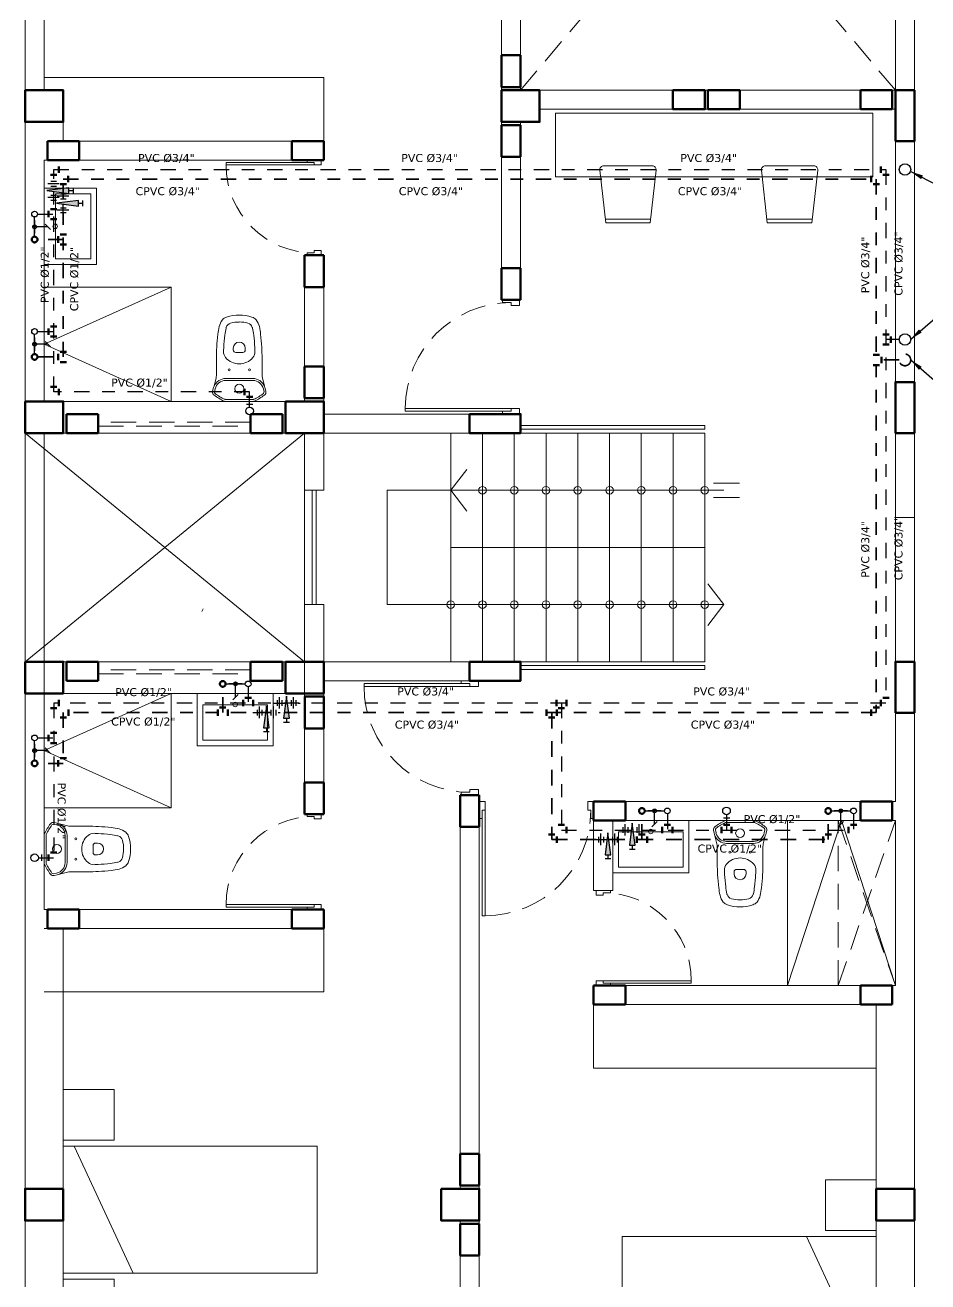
# Model space of a CAD drawing. Header units: millimetres. Extents: x 821 to 906, y 83 to 185.
# Drawn here: x 832.75 to 839.86, y 138.05 to 147.95 of the extents above; entities that cross this region are included whole.
import ezdxf

# ---------------------------------------------------------------- set-up
doc = ezdxf.new("R2010")
doc.units = ezdxf.units.MM
for name, pattern in [('ACAD_ISO10W100', [18, 12, -3, 0, -3]), ('ACAD_ISO12W100', [21, 12, -3, 0, -3, 0, -3]), ('CONTINUA', [0]), ('HIDDEN', [0.375, 0.25, -0.125]), ('HIDDEN2', [0.1875, 0.125, -0.0625]), ('TRAZO_Y_PUNTO2', [0.5, 0.25, -0.125, 0, -0.125])]:
    doc.linetypes.add(name, pattern=pattern)
for name, color, linetype, lineweight in [('agua dulce', 30, 'TRAZO_Y_PUNTO2', 30), ('COLUMNAS', 3, 'Continuous', 80), ('Muro Alto', 1, 'Continuous', 80), ('Muro sin techar', 160, 'Continuous', 40), ('redaguacaliente', 30, 'ACAD_ISO12W100', 50), ('redaguafria', 141, 'ACAD_ISO10W100', 30), ('TEXTOAGUA', 152, 'Continuous', 30)]:
    doc.layers.add(name, color=color, linetype=linetype, lineweight=lineweight)
doc.layers.add('MOBI. 01', color=7, linetype='Continuous')
doc.layers.add('Texto', color=5, linetype='Continuous')
doc.styles.add('style4', font='verdanab.ttf', dxfattribs={"height": 0.1})
doc.styles.add('textcosan', font='verdana.ttf', dxfattribs={"height": 0.1})
doc.dimstyles.new('dimension horizontal', dxfattribs={"dimtxt": 0.08, "dimasz": 0.1, "dimexe": 0.15, "dimexo": 0.3, "dimgap": 0.01, "dimtad": 2, "dimtih": 1, "dimtoh": 1, "dimzin": 1, "dimtxsty": 'style4', "dimblk": 'ARCHTICK', "dimcen": 0.08, "dimadec": 0, "dimazin": 0, "dimtfac": 1, "dimtmove": 0, "dimatfit": 3, "dimfxl": 1, "dimarcsym": 0})

# ---------------------------------------------------------------- blocks, each defined once
blk = doc.blocks.new('REVREER')
at = {"layer": 'COLUMNAS', "color": 1, "lineweight": 80, "ltscale": 0.2}
for points in [[(10629.8229, -16633.2036), (10630.1229, -16633.2036), (10630.1229, -16633.4536), (10629.8229, -16633.4536)], [(10633.5729, -16633.2036), (10633.8729, -16633.2036), (10633.8729, -16633.4536), (10633.5729, -16633.4536)], [(10633.5729, -16633.2036), (10633.8729, -16633.2036), (10633.8729, -16633.4536), (10633.5729, -16633.4536)], [(10634.9206, -16633.2036), (10634.9217, -16633.3536), (10635.1741, -16633.3536), (10635.1729, -16633.2036)], [(10636.6729, -16633.6059), (10636.8229, -16633.6059), (10636.8229, -16633.2036), (10636.6729, -16633.2036)], [(10636.6729, -16635.9036), (10636.8229, -16635.9036), (10636.8229, -16635.5012), (10636.6729, -16635.5012)], [(10629.8229, -16635.6536), (10630.1229, -16635.6536), (10630.1229, -16635.9036), (10629.8229, -16635.9036)], [(10631.8729, -16635.6536), (10632.1729, -16635.6536), (10632.1729, -16635.9036), (10631.8729, -16635.9036)], [(10633.3206, -16635.7536), (10633.3206, -16635.9036), (10633.7229, -16635.9036), (10633.7229, -16635.7536)], [(10629.8229, -16637.7036), (10630.1229, -16637.7036), (10630.1229, -16637.9536), (10629.8229, -16637.9536)], [(10631.8729, -16637.7036), (10632.1729, -16637.7036), (10632.1729, -16637.9536), (10631.8729, -16637.9536)], [(10633.3206, -16637.7036), (10633.3206, -16637.8536), (10633.7229, -16637.8536), (10633.7229, -16637.7036)], [(10636.6729, -16638.1059), (10636.8229, -16638.1059), (10636.8229, -16637.7036), (10636.6729, -16637.7036)], [(10630.1229, -16641.8536), (10629.8229, -16641.8536), (10629.8229, -16642.1036), (10630.1229, -16642.1036)], [(10633.0979, -16641.8536), (10633.3979, -16641.8536), (10633.3979, -16642.1036), (10633.0979, -16642.1036)], [(10636.8229, -16641.8536), (10636.5229, -16641.8536), (10636.5229, -16642.1036), (10636.8229, -16642.1036)]]:
    blk.add_lwpolyline(points, close=True, dxfattribs=at)
at = {"layer": 'Muro Alto', "color": 6, "linetype": 'HIDDEN', "lineweight": 60}
for points in [[(10633.5729, -16633.1786), (10633.7229, -16633.1786), (10633.7229, -16632.9286), (10633.5729, -16632.9286)], [(10635.4479, -16633.3536), (10635.4479, -16633.2036), (10635.1979, -16633.2036), (10635.1979, -16633.3536)], [(10636.6479, -16633.3536), (10636.6479, -16633.2036), (10636.3979, -16633.2036), (10636.3979, -16633.3536)], [(10633.5729, -16633.7286), (10633.7229, -16633.7286), (10633.7229, -16633.4786), (10633.5729, -16633.4786)], [(10630.2479, -16633.7536), (10630.2479, -16633.6036), (10629.9979, -16633.6036), (10629.9979, -16633.7536)], [(10632.1729, -16633.7536), (10632.1729, -16633.6036), (10631.9229, -16633.6036), (10631.9229, -16633.7536)], [(10632.0229, -16634.7536), (10632.1729, -16634.7536), (10632.1729, -16634.5036), (10632.0229, -16634.5036)], [(10633.5729, -16634.8536), (10633.7229, -16634.8536), (10633.7229, -16634.6036), (10633.5729, -16634.6036)], [(10632.0229, -16635.6286), (10632.1729, -16635.6286), (10632.1729, -16635.3786), (10632.0229, -16635.3786)], [(10630.3979, -16635.9036), (10630.3979, -16635.7536), (10630.1479, -16635.7536), (10630.1479, -16635.9036)], [(10631.8479, -16635.9036), (10631.8479, -16635.7536), (10631.5979, -16635.7536), (10631.5979, -16635.9036)], [(10630.3979, -16637.8536), (10630.3979, -16637.7036), (10630.1479, -16637.7036), (10630.1479, -16637.8536)], [(10631.8479, -16637.8536), (10631.8479, -16637.7036), (10631.5979, -16637.7036), (10631.5979, -16637.8536)], [(10632.0241, -16638.2286), (10632.1741, -16638.2286), (10632.1741, -16637.9786), (10632.0241, -16637.9786)], [(10632.0229, -16638.9036), (10632.1729, -16638.9036), (10632.1729, -16638.6536), (10632.0229, -16638.6536)], [(10633.2479, -16639.0036), (10633.3979, -16639.0036), (10633.3979, -16638.7536), (10633.2479, -16638.7536)], [(10634.5479, -16638.9536), (10634.5479, -16638.8036), (10634.2979, -16638.8036), (10634.2979, -16638.9536)], [(10636.6479, -16638.9536), (10636.6479, -16638.8036), (10636.3979, -16638.8036), (10636.3979, -16638.9536)], [(10630.2479, -16639.8036), (10630.2479, -16639.6536), (10629.9979, -16639.6536), (10629.9979, -16639.8036)], [(10632.1729, -16639.8036), (10632.1729, -16639.6536), (10631.9229, -16639.6536), (10631.9229, -16639.8036)], [(10634.5479, -16640.4036), (10634.5479, -16640.2536), (10634.2979, -16640.2536), (10634.2979, -16640.4036)], [(10636.6479, -16640.4036), (10636.6479, -16640.2536), (10636.3979, -16640.2536), (10636.3979, -16640.4036)], [(10633.2479, -16641.8286), (10633.3979, -16641.8286), (10633.3979, -16641.5786), (10633.2479, -16641.5786)], [(10633.2479, -16642.3786), (10633.3979, -16642.3786), (10633.3979, -16642.1286), (10633.2479, -16642.1286)]]:
    blk.add_lwpolyline(points, close=True, dxfattribs=at)
blk = doc.blocks.new('puertas sss')
at = {"color": 251, "lineweight": 0, "true_color": 0x636466}
for p, q in [((2962.3499, 159.0169), (2962.2149, 159.0169)), ((2962.2149, 159.0169), (2962.2149, 158.9719)), ((2962.3499, 159.0169), (2962.2149, 159.0169)), ((2962.3499, 158.9944), (2962.3499, 159.0169)), ((2962.2149, 158.9719), (2962.2824, 158.9719)), ((2962.2824, 158.9719), (2962.2824, 158.9944)), ((2962.2824, 158.9944), (2962.3499, 158.9944)), ((2962.2149, 158.1169), (2962.2149, 158.1619)), ((2962.2149, 158.1619), (2962.2824, 158.1619)), ((2962.2824, 158.1619), (2962.2824, 158.1394)), ((2962.2824, 158.1394), (2962.2824, 158.1619)), ((2962.2824, 158.1619), (2963.1149, 158.1619)), ((2962.2824, 158.1394), (2962.3499, 158.1394)), ((2963.1149, 158.1394), (2962.2824, 158.1394)), ((2962.3499, 158.1394), (2962.3499, 158.1169)), ((2963.1149, 158.1619), (2963.1149, 158.1394)), ((2962.3499, 158.1169), (2962.2149, 158.1169)), ((2962.3499, 158.1169), (2962.2149, 158.1169))]:
    blk.add_line(p, q, dxfattribs=at)
at = {"color": 251, "linetype": 'HIDDEN', "lineweight": 0, "ltscale": 0.8, "true_color": 0x636466}
blk.add_arc((2962.2824, 158.1619), 0.8325, 0, 90, dxfattribs=at)
blk = doc.blocks.new('dfbdb')
at = {"color": 251, "lineweight": 0, "true_color": 0x636466, "elevation": 0}
for points in [[(3106.067, -99.512), (3106.067, -98.842), (3106.527, -98.842), (3106.527, -99.512)], [(3106.167, -99.462), (3106.167, -98.892), (3106.477, -98.892), (3106.477, -99.462)]]:
    blk.add_lwpolyline(points, close=True, dxfattribs=at)
at = {"color": 251, "lineweight": 0, "true_color": 0x636466}
blk.add_circle((3106.164, -99.177, 0), 0.02, dxfattribs=at)
blk = doc.blocks.new('ino')
at = {"color": 251, "lineweight": 0, "true_color": 0x636466, "extrusion": (-0.000695462, -1.32202e-15, 1)}
for p, q in [((2966.6062, 159.8284, -0.0001), (2966.6295, 159.8234, -0.0001)), ((2966.5469, 159.6336, -0.0001), (2966.5469, 159.7425, -0.0001)), ((2966.6969, 159.6336, 0), (2966.6969, 159.7403, 0)), ((2966.7119, 159.6336, 0), (2966.7119, 159.7403, 0)), ((2966.5469, 159.6336, -0.0001), (2966.5469, 159.5248, -0.0001)), ((2966.6969, 159.6336, 0), (2966.6969, 159.527, 0)), ((2966.7119, 159.6336, 0), (2966.7119, 159.527, 0)), ((2966.9169, 159.6606, 0.0001), (2966.9169, 159.6336, 0.0001)), ((2966.9169, 159.6066, 0.0001), (2966.9169, 159.6336, 0.0001)), ((2966.9519, 159.6806, 0.0002), (2966.9369, 159.6806, 0.0001)), ((2966.9519, 159.5866, 0.0002), (2966.9369, 159.5866, 0.0001)), ((2966.6062, 159.4389, -0.0001), (2966.6295, 159.4439, -0.0001))]:
    blk.add_line(p, q, dxfattribs=at)
at = {"color": 251, "lineweight": 0, "true_color": 0x636466, "extrusion": (-0.000695462, -1.32202e-15, 1), "elevation": -2.0633}
blk.add_lwpolyline([(2967.1731, 159.7668, 0.105815), (2967.1201, 159.7918, 0.021734), (2967.0601, 159.8018, 0.017071), (2966.9581, 159.8108, 0.008371), (2966.8711, 159.8138), (2966.7348, 159.8138, -0.060284), (2966.7157, 159.8161), (2966.6511, 159.832, 0.050432), (2966.6319, 159.8381), (2966.6086, 159.8431, 0.296342), (2966.5801, 159.8321, 0.045212), (2966.5339, 159.7546, 0.112247), (2966.5311, 159.7425), (2966.5311, 159.6336), (2966.5311, 159.5248, 0.112247), (2966.5339, 159.5127, 0.045212), (2966.5801, 159.4352, 0.296342), (2966.6086, 159.4243), (2966.6319, 159.4292, 0.049523), (2966.6508, 159.4352), (2966.652, 159.4356), (2966.7157, 159.4513, -0.060284), (2966.7348, 159.4536), (2966.8711, 159.4536, 0.008371), (2966.9581, 159.4566, 0.017071), (2967.0601, 159.4656, 0.021734), (2967.1201, 159.4756, 0.105815), (2967.1731, 159.5006, 0.128647), (2967.1951, 159.5346, 0.084162), (2967.2111, 159.6336, 0.083997), (2967.1951, 159.7328, 0.128647)], format="xyb", close=True, dxfattribs=at)
at = {"color": 251, "lineweight": 0, "true_color": 0x636466, "extrusion": (-0.000695462, -1.32202e-15, 1)}
for centre, radius in [((2966.7801, 159.7138, -2.0633), 0.0075), ((2966.6311, 159.6336, -2.0633), 0.035), ((2966.6311, 159.6336, -2.0633), 0.035), ((2966.7801, 159.5536, -2.0633), 0.0075)]:
    blk.add_circle(centre, radius, dxfattribs=at)
for centre, radius, start, end in [((2966.9847, 159.5384, -2.0633), 0.485, 144.02717, 154.38205), ((2966.6028, 159.8157, -2.0633), 0.013, 78, 144.02717), ((2966.6111, 159.7403, -2.0633), 0.085, 0, 78), ((2966.6111, 159.7403, -2.0633), 0.1, 0, 66.45173), ((2966.5591, 159.7425, -2.0633), 0.013, 154.38205, 180), ((2966.9666, 159.6336, -2.0633), 0.1404, 130.17618, 180.0038), ((2966.9211, 159.6873, -2.0633), 0.07, 87.77697, 130.09826), ((2966.8251, 157.2142, -2.0633), 2.545, 87.06585, 87.77697), ((2966.8774, 158.3129, -2.0633), 1.445, 83.00154, 86.91355), ((2966.9752, 159.1069, -2.0633), 0.645, 78.04749, 83.02787), ((2967.0882, 159.6554, -2.0633), 0.085, 72.28012, 76.8274), ((2967.0989, 159.6888, -2.0633), 0.05, 15.68368, 72.28012), ((2966.9661, 159.6336, -2.0633), 0.14, 180, 229.90174), ((2966.9361, 159.6606, -2.0633), 0.02, 90, 180), ((2966.9511, 159.6336, -2.0633), 0.047, 0, 90), ((2966.9511, 159.6336, -2.0633), 0.047, 270, 0), ((2966.9097, 159.6359, -2.0633), 0.2464, 359.55997, 15.63852), ((2966.9112, 159.6313, -2.0633), 0.245, 344.31632, 0.44109), ((2966.5591, 159.5248, -2.0633), 0.013, 180, 205.61795), ((2966.9847, 159.7289, -2.0633), 0.485, 205.61795, 215.97283), ((2966.6111, 159.527, -2.0633), 0.085, 282, 0), ((2966.6111, 159.527, -2.0633), 0.1, 293.34052, 0), ((2966.9211, 159.58, -2.0633), 0.07, 229.90174, 272.22303), ((2966.9361, 159.6066, -2.0633), 0.02, 180, 270), ((2966.8251, 162.0532, -2.0633), 2.545, 272.22303, 272.93415), ((2966.8774, 160.9544, -2.0633), 1.445, 273.08645, 276.99846), ((2966.9752, 160.1604, -2.0633), 0.645, 276.97213, 281.95251), ((2967.0882, 159.6119, -2.0633), 0.085, 283.1726, 287.71988), ((2967.0989, 159.5785, -2.0633), 0.05, 287.71988, 344.31632), ((2966.6028, 159.4517, -2.0633), 0.013, 215.97283, 282)]:
    blk.add_arc(centre, radius, start, end, dxfattribs=at)
blk = doc.blocks.new('BRGBRTG45GT4')
at = {"color": 251, "lineweight": 0, "true_color": 0x636466}
for p, q in [((836.383, 182.8249), (836.383, 162.8249)), ((843.383, 162.8249), (843.383, 180.8249)), ((838.733, 177.2749), (836.533, 177.2749)), ((838.733, 176.7749), (836.683, 176.7749)), ((838.733, 176.6249), (836.533, 176.6249)), ((836.533, 176.6249), (836.533, 174.7249)), ((838.733, 175.8749), (838.583, 175.8749)), ((836.533, 175.6249), (837.533, 175.6249)), ((837.533, 174.7249), (837.533, 175.6249)), ((840.283, 175.5249), (840.133, 175.5249)), ((836.533, 174.4749), (836.383, 174.4749)), ((836.533, 174.4749), (836.533, 170.7249)), ((836.533, 174.4749), (838.583, 174.4749)), ((838.583, 174.4749), (838.583, 171.4749)), ((838.733, 174.4749), (838.733, 174.0249)), ((838.733, 174.4749), (841.733, 174.4749)), ((838.733, 174.0249), (838.733, 174.4749)), ((839.733, 173.5749), (839.733, 174.4749)), ((839.983, 173.5749), (839.983, 174.4749)), ((840.233, 173.5749), (840.233, 174.4749)), ((840.283, 174.5349), (841.733, 174.5349)), ((840.283, 174.5049), (841.733, 174.5049)), ((840.483, 173.5749), (840.483, 174.4749)), ((840.733, 173.5749), (840.733, 174.4749)), ((840.983, 173.5749), (840.983, 174.4749)), ((841.233, 173.5749), (841.233, 174.4749)), ((841.483, 173.5749), (841.483, 174.4749)), ((841.733, 174.5049), (841.733, 174.5349)), ((841.733, 173.5749), (841.733, 174.4749)), ((841.8005, 174.0818), (842.0072, 174.0818)), ((838.733, 174.0249), (838.583, 174.0249)), ((839.233, 173.1249), (839.233, 174.0249)), ((841.8005, 173.968), (842.0072, 173.968)), ((843.233, 173.8093), (843.383, 173.8093)), ((841.733, 173.5749), (839.733, 173.5749)), ((839.733, 172.6749), (839.733, 173.5749)), ((839.983, 172.6749), (839.983, 173.5749)), ((840.233, 172.6749), (840.233, 173.5749)), ((840.483, 172.6749), (840.483, 173.5749)), ((840.733, 172.6749), (840.733, 173.5749)), ((840.983, 172.6749), (840.983, 173.5749)), ((841.233, 172.6749), (841.233, 173.5749)), ((841.483, 172.6749), (841.483, 173.5749)), ((841.733, 172.6749), (841.733, 173.5749)), ((838.733, 173.1249), (838.583, 173.1249)), ((838.733, 173.1249), (838.733, 172.6749)), ((838.733, 172.6749), (838.733, 173.1249)), ((839.733, 173.1249), (839.233, 173.1249)), ((836.533, 172.6749), (836.383, 172.6749)), ((836.533, 172.6749), (838.583, 172.6749)), ((838.583, 172.6749), (838.583, 172.5249)), ((838.733, 172.6749), (841.733, 172.6749)), ((840.283, 172.5249), (840.283, 172.6749)), ((840.283, 172.6449), (841.733, 172.6449)), ((840.283, 172.6149), (841.733, 172.6149)), ((841.733, 172.6149), (841.733, 172.6449)), ((838.733, 172.5249), (840.108, 172.5249)), ((838.733, 171.4749), (838.733, 172.5249)), ((837.533, 172.4249), (837.533, 171.5249)), ((839.958, 171.6249), (839.808, 171.6249)), ((839.958, 171.6249), (839.958, 166.4249)), ((836.533, 171.5249), (837.533, 171.5249)), ((840.813, 171.5749), (843.233, 171.5749)), ((838.583, 171.4749), (838.733, 171.4749)), ((841.008, 171.4249), (843.233, 171.4249)), ((843.233, 171.4249), (841.008, 171.4249)), ((841.008, 170.8749), (840.858, 170.8749)), ((836.533, 170.7249), (838.733, 170.7249)), ((838.733, 170.0749), (838.733, 170.7249)), ((836.533, 170.5749), (838.733, 170.5749)), ((843.233, 170.1249), (840.858, 170.1249)), ((836.533, 170.0749), (838.733, 170.0749)), ((843.083, 169.9749), (840.858, 169.9749)), ((843.083, 169.4749), (840.858, 169.4749)), ((836.7677, 168.8601), (837.2322, 167.8601)), ((842.9979, 167.1492), (842.5334, 168.1492))]:
    blk.add_line(p, q, dxfattribs=at)
for points in [[(843.383, 180.8249), (843.383, 162.8249), (836.383, 162.8249), (836.383, 182.8249), (843.383, 182.8249), (843.383, 180.8249)], [(838.583, 174.0249), (838.733, 174.0249), (838.733, 174.4749), (840.283, 174.4749), (840.283, 174.6249), (838.733, 174.6249), (838.733, 175.8749), (838.583, 175.8749), (838.583, 174.7249), (836.533, 174.7249), (836.533, 176.6249), (838.733, 176.6249), (838.733, 176.7749), (836.683, 176.7749), (836.683, 177.1749), (836.533, 177.1749), (836.533, 180.6749)], [(836.383, 181.2749), (836.383, 174.4749), (838.583, 174.4749), (838.583, 174.0249)], [(840.133, 181.2749), (840.133, 175.5249)], [(843.383, 165.8249), (843.383, 181.2749)], [(843.233, 180.6749), (843.233, 177.1749), (840.283, 177.1749), (840.283, 181.2749)], [(840.133, 181.2749), (840.133, 175.5249), (840.283, 175.5249), (840.283, 176.9249), (840.433, 176.9249), (840.433, 177.0249), (843.233, 177.0249), (843.233, 171.5749), (840.858, 171.5749), (840.858, 170.8749), (841.008, 170.8749), (841.008, 171.4249), (843.233, 171.4249), (843.233, 170.1249), (840.858, 170.1249), (840.858, 169.9749), (843.083, 169.9749), (843.083, 165.8249)], [(840.283, 181.2749), (840.283, 177.1749)], [(838.733, 177.2749), (838.733, 176.6249)], [(840.283, 177.1749), (843.233, 177.1749)], [(840.433, 177.0249), (843.233, 177.0249)], [(843.233, 177.0249), (843.233, 175.7249)], [(840.283, 176.9249), (840.283, 175.5249)], [(836.533, 175.4749), (836.533, 176.6249)], [(838.583, 175.8749), (838.583, 174.7249)], [(838.733, 175.8749), (838.733, 174.6249)], [(837.533, 175.6249), (836.533, 175.1749), (837.533, 174.7249)], [(840.283, 174.6249), (840.283, 174.4749)], [(836.383, 172.6749), (838.583, 174.4749)], [(838.583, 172.6749), (836.383, 174.4749)], [(840.283, 174.5349), (840.283, 174.4749)], [(841.733, 174.4749), (841.733, 173.5749)], [(839.733, 174.0249), (839.8589, 174.1896)], [(841.883, 174.0249), (839.233, 174.0249)], [(839.733, 174.0249), (839.8589, 173.8602)], [(841.733, 173.5749), (841.733, 172.6749)], [(841.883, 173.1249), (841.7572, 173.2896)], [(841.883, 173.1249), (839.733, 173.1249)], [(841.883, 173.1249), (841.7572, 172.9602)], [(837.533, 172.4249), (836.533, 172.4249)], [(837.533, 171.5249), (836.533, 171.9749), (837.533, 172.4249)], [(840.858, 170.8749), (840.858, 171.5749)], [(841.008, 170.8749), (841.008, 171.4249)], [(842.383, 170.1249), (842.383, 171.4249)], [(843.233, 170.1249), (842.808, 171.4249), (842.383, 170.1249)], [(843.233, 170.1249), (843.233, 171.4249)], [(840.858, 169.4749), (840.858, 170.1249)]]:
    blk.add_lwpolyline(points, dxfattribs=at)
for points in [[(840.283, 177.1749), (843.233, 177.1749), (843.233, 180.6749), (840.283, 180.6749)], [(840.5565, 176.993), (840.5565, 176.493), (843.0565, 176.493), (843.0565, 176.993)], [(838.6427, 174.0249), (838.6427, 173.1249), (838.6727, 173.1249), (838.6727, 174.0249)], [(836.533, 164.8249), (836.383, 164.8249), (836.383, 172.6749), (838.583, 172.6749), (838.583, 173.1249), (838.733, 173.1249), (838.733, 172.6749), (840.283, 172.6749), (840.283, 172.5249), (838.733, 172.5249), (838.733, 171.4749), (838.583, 171.4749), (838.583, 172.4249), (836.533, 172.4249), (836.533, 170.7249), (838.733, 170.7249), (838.733, 170.5749), (836.683, 170.5749), (836.683, 166.4249), (836.533, 166.4249)], [(839.958, 166.4249), (839.533, 166.4249), (839.533, 165.9749), (841.533, 165.9749), (841.533, 165.8249), (839.233, 165.8249), (839.233, 166.4249), (838.333, 166.4249), (838.333, 166.5749), (839.808, 166.5749), (839.808, 168.2749), (839.658, 168.2749), (839.658, 168.5249), (839.808, 168.5249), (839.808, 171.6249), (839.958, 171.6249)], [(837.083, 169.3074), (836.683, 169.3074), (836.683, 168.9074), (837.083, 168.9074)], [(838.6826, 167.8601), (838.6826, 168.8601), (836.6826, 168.8601), (836.6826, 167.8601)], [(842.6826, 168.5965), (843.0826, 168.5965), (843.0826, 168.1965), (842.6826, 168.1965)], [(841.083, 168.1492), (841.083, 167.1492), (843.083, 167.1492), (843.083, 168.1492)], [(837.083, 167.4127), (836.683, 167.4127), (836.683, 167.8127), (837.083, 167.8127)]]:
    blk.add_lwpolyline(points, close=True, dxfattribs=at)
for centre in [(839.983, 174.0249), (840.233, 174.0249), (840.483, 174.0249), (840.733, 174.0249), (840.983, 174.0249), (841.233, 174.0249), (841.483, 174.0249), (841.733, 174.0249), (839.733, 173.1249), (839.983, 173.1249), (840.233, 173.1249), (840.483, 173.1249), (840.733, 173.1249), (840.983, 173.1249), (841.233, 173.1249), (841.483, 173.1249), (841.733, 173.1249)]:
    blk.add_circle(centre, 0.03, dxfattribs=at)
blk.add_open_spline([(837.7735, 173.0692), (837.7773, 173.0782), (837.7807, 173.0856), (837.7835, 173.0907)], degree=3, dxfattribs=at)
at = {"layer": 'MOBI. 01', "color": 251, "lineweight": 0, "true_color": 0x636466}
for p, q in [((840.9066, 176.5465), (840.9526, 176.1297)), ((841.3194, 176.5795), (840.9364, 176.5798)), ((841.3492, 176.5461), (841.3026, 176.1295)), ((842.179, 176.5465), (842.225, 176.1297)), ((842.5918, 176.5795), (842.2089, 176.5798)), ((842.6216, 176.5461), (842.575, 176.1295)), ((840.9526, 176.1597), (841.3026, 176.1595)), ((842.225, 176.1597), (842.575, 176.1595)), ((840.9526, 176.1297), (841.3026, 176.1295)), ((842.225, 176.1297), (842.575, 176.1295))]:
    blk.add_line(p, q, dxfattribs=at)
for centre, start, end in [((840.9364, 176.5498), 89.95455, 186.29474), ((841.3194, 176.5495), 353.61435, 89.95455), ((842.2088, 176.5498), 89.95455, 186.29474), ((842.5918, 176.5495), 353.61435, 89.95455)]:
    blk.add_arc(centre, 0.03, start, end, dxfattribs=at)
at = {"layer": 'Muro sin techar', "color": 251, "linetype": 'HIDDEN', "lineweight": 0, "ltscale": 0.8, "true_color": 0x636466}
for points in [[(840.283, 177.1749), (843.233, 180.6749)], [(843.233, 177.1749), (840.283, 180.6749)], [(838.158, 174.5605), (836.958, 174.5605)], [(836.958, 174.5305), (838.158, 174.5305)], [(838.158, 172.6105), (836.958, 172.6105)], [(836.958, 172.5805), (838.158, 172.5805)], [(842.783, 171.4249), (843.233, 170.1249)], [(842.783, 170.1249), (843.233, 171.4249)]]:
    blk.add_lwpolyline(points, dxfattribs=at)
blk.add_lwpolyline([(842.783, 171.4249), (843.233, 171.4249), (843.233, 170.1249), (842.783, 170.1249)], close=True, dxfattribs=at)
at = {"color": 251, "lineweight": 0, "true_color": 0x636466}
blk.add_blockref('REVREER', (-9793.4399, 16810.3785), dxfattribs=at)
for name, p, xscale, yscale, zscale, rotation in [('puertas sss', (3307.2267, 308.389), 0.8333333333319859, 0.8333333333319859, 0.8333333333319859, 180), ('dfbdb', (-1945.0199, 87.2875, 0.0002), -0.8955223880607751, 0.8955223880607751, 0.8955223880607751, 180), ('dfbdb', (926.8518, 2953.9779, 0.0002), 0.8955223880607751, 0.8955223880607751, 0.8955223880607751, 269.9999999999999), ('dfbdb', (930.1231, 2952.9779, 0.0002), 0.8955223880607751, 0.8955223880607751, 0.8955223880607751, 269.9999999999999)]:
    blk.add_blockref(name, p, dxfattribs=dict(at, xscale=xscale, yscale=yscale, zscale=zscale, rotation=rotation))
at = {"color": 251, "lineweight": 0, "true_color": 0x636466, "xscale": -1}
blk.add_blockref('puertas sss', (3802.4904, 16.508), dxfattribs=at)
at = {"color": 251, "lineweight": 0, "true_color": 0x636466}
for name, p, rotation in [('ino', (997.7021, -2791.807, 0.0002), 90), ('puertas sss', (3802.1654, 330.6418), 180), ('puertas sss', (681.8412, 3133.7898), 269.9999999999999), ('ino', (682.3772, 3137.9568, 0.0001), 269.9999999999999)]:
    blk.add_blockref(name, p, dxfattribs=dict(at, rotation=rotation))
at = {"color": 251, "lineweight": 0, "true_color": 0x636466, "xscale": -1, "rotation": 180}
blk.add_blockref('ino', (-2129.9988, 330.8342, 0.0001), dxfattribs=at)
at = {"color": 251, "lineweight": 0, "true_color": 0x636466, "yscale": 0.8333333333319859, "zscale": 0.8333333333319859}
for p, xscale in [((3307.2267, 38.9608), -0.8333333333319859), ((-1627.6356, 38.3608), 0.8333333333319859)]:
    blk.add_blockref('puertas sss', p, dxfattribs=dict(at, xscale=xscale))
blk = doc.blocks.new('_ARCHTICK')
at = {"color": 0, "linetype": 'ByBlock', "const_width": 0.15}
blk.add_lwpolyline([(-0.5, -0.5), (0.5, 0.5)], dxfattribs=at)
blk = doc.blocks.new('A$C14AD7076')
at = {"layer": 'redaguacaliente', "ltscale": 1.2}
blk.add_circle((-0.1, 0), 0.0225, dxfattribs=at)
at = {"layer": 'redaguafria', "linetype": 'CONTINUA'}
for p, q in [((-0.0775, 0), (0.0775, 0)), ((0, -0.04), (0, 0))]:
    blk.add_line(p, q, dxfattribs=at)
at = {"layer": 'redaguafria', "linetype": 'CONTINUA', "ltscale": 0.5}
for p, q in [((0, -0.1043), (0, 0.015)), ((0.0525, 0), (-0.0525, 0)), ((-0.0212, -0.1256), (0.0212, -0.0831))]:
    blk.add_line(p, q, dxfattribs=at)
for centre, radius in [((0, 0), 0.015), ((0.1, 0), 0.0225)]:
    blk.add_circle(centre, radius, dxfattribs=at)
blk = doc.blocks.new('tede c')
at = {"layer": 'agua dulce', "color": 53, "linetype": 'ACAD_ISO10W100', "lineweight": 50, "ltscale": 0.015}
for p, q in [((243.5801, 223.5989), (243.6301, 223.5989)), ((243.6451, 223.5339), (243.6451, 223.5839))]:
    blk.add_line(p, q, dxfattribs=at)
blk = doc.blocks.new('A$C1C7F5F2D')
blk.add_hatch(color=256).paths.add_polyline_path([(0.0855, 0.0323), (0.1305, 0.0323), (0.108, 0.2056)])
for p, q in [((0.0533, 0.1089), (0.0533, 0.1989)), ((0.1627, 0.1089), (0.1627, 0.1989)), ((0.0341, 0.1748), (0.0341, 0.1298)), ((0.0725, 0.1748), (0.0725, 0.1298)), ((0.1435, 0.1748), (0.1435, 0.1298)), ((0.1819, 0.1748), (0.1819, 0.1298)), ((0.108, 0.0323), (0.108, 0)), ((0.1305, 0), (0.0855, 0))]:
    blk.add_line(p, q)
at = {"ltscale": 0.005}
blk.add_line((0, 0.1523), (0.216, 0.1523), dxfattribs=at)
blk.add_lwpolyline([(0.0855, 0.0323), (0.1305, 0.0323), (0.108, 0.2056)], close=True)

msp = doc.modelspace()

# ---------------------------------------------------------------- linework, layer by layer
at = {"layer": 'redaguacaliente', "lineweight": 35, "ltscale": 0.01}
msp.add_line((839.6311, 145.3097), (839.4508, 145.3097, 0), dxfattribs=at)
at = {"layer": 'redaguacaliente', "lineweight": 35, "ltscale": 0.01, "elevation": 0}
for points in [[(832.8478, 145.3336), (833.0508, 145.3336), (833.0508, 146.7336), (839.4508, 146.7336), (839.4508, 142.5336), (833.0508, 142.5336), (833.0508, 142.1336), (832.8478, 142.1336)], [(833.0508, 146.2581), (832.8478, 146.2581)], [(834.3062, 142.5336), (834.3062, 142.7366)], [(837.6058, 141.5336), (837.6058, 141.7366)], [(839.0719, 141.5336), (839.0719, 141.7366)]]:
    msp.add_lwpolyline(points, dxfattribs=at)
at = {"layer": 'redaguacaliente', "linetype": 'HIDDEN2', "lineweight": 35}
msp.add_lwpolyline([(836.8955, 142.5336), (836.8955, 141.5336), (839.0719, 141.5336)], dxfattribs=at)
at = {"layer": 'redaguacaliente', "lineweight": 35, "ltscale": 0.01}
msp.add_circle((839.6764, 145.3097), 0.0453, dxfattribs=at)
at = {"layer": 'redaguafria', "ltscale": 0.01}
for p, q in [((832.8478, 146.4581, 0), (832.9758, 146.4581, 0)), ((832.8478, 145.5336, 0), (832.9758, 145.5336, 0)), ((839.6311, 145.4706), (839.5258, 145.4706)), ((834.5171, 144.9381, 0), (834.5171, 145.0586)), ((834.5062, 142.7366, 0), (834.5062, 142.6086, 0)), ((832.8478, 142.3336, 0), (832.9758, 142.3336, 0)), ((837.8058, 141.7366, 0), (837.8058, 141.6086, 0)), ((838.2716, 141.7291, 0), (838.2716, 141.6086)), ((839.2719, 141.7366, 0), (839.2719, 141.6086, 0)), ((832.8553, 141.3906, 0), (832.9758, 141.3906))]:
    msp.add_line(p, q, dxfattribs=at)
at = {"layer": 'redaguafria', "ltscale": 0.75}
for p, q in [((834.4921, 144.9626, 0), (834.5421, 144.9626, 0)), ((838.2466, 141.7046, 0), (838.2966, 141.7046, 0)), ((832.8798, 141.4156, 0), (832.8798, 141.3656, 0))]:
    msp.add_line(p, q, dxfattribs=at)
at = {"layer": 'redaguafria', "ltscale": 0.01}
for points in [[(834.5171, 145.0586), (832.9758, 145.0586), (832.9758, 146.8086), (839.5258, 146.8086), (839.5258, 142.6086), (832.9758, 142.6086), (832.9758, 141.3906)], [(836.9721, 142.6086), (836.9721, 141.6086), (839.2719, 141.6086)]]:
    msp.add_lwpolyline(points, dxfattribs=at)
at = {"layer": 'redaguafria', "linetype": 'Continuous', "ltscale": 0.5}
for centre, radius in [((839.6764, 146.809), 0.0453), ((839.6764, 145.4706), 0.0453), ((834.5171, 144.9081, 0), 0.03), ((838.2716, 141.7591, 0), 0.03), ((832.8253, 141.3906, 0), 0.03)]:
    msp.add_circle(centre, radius, dxfattribs=at)

# ---------------------------------------------------------------- block references
msp.add_blockref('BRGBRTG45GT4', (-3.6322, -29.7413))
at = {"layer": 'redaguafria'}
for name, p, rotation in [('A$C1C7F5F2D', (833.1281, 146.5347), 90), ('tede c', (1083.056, 370.2925, 0), 180), ('tede c', (1083.131, 370.3675), 180), ('A$C1C7F5F2D', (833.2031, 146.4356), 90), ('A$C14AD7076', (832.8253, 146.3581, 0), 90.00000000000001), ('tede c', (1056.5347, -97.147, 0), 90.00000000000001), ('tede c', (1056.6097, -97.347, 0), 90.00000000000001), ('A$C14AD7076', (832.8253, 145.4336), 90.00000000000001), ('tede c', (1056.5347, -98.0715, 0), 90.00000000000001), ('tede c', (1056.6097, -98.2715, 0), 90.00000000000001), ('tede c', (589.3623, -78.4912, 0), 359.9978644495912), ('tede c', (1078.1222, 368.6175), 180), ('tede c', (613.4132, 386.2137), 270), ('tede c', (1063.0847, -100.9965), 90), ('tede c', (613.3366, 386.1387), 270), ('tede c', (1063.0097, -101.0715, 0), 90), ('A$C14AD7076', (832.8253, 142.2336), 89.99786444959122), ('tede c', (1076.5893, 365.8834, 0), 179.9978644495913), ('tede c', (1056.6006, -101.4799, 0), 89.99786444959125), ('tede c', (1062.8308, -101.9965, 0), 90), ('tede c', (1062.6308, -102.0715, 0), 90), ('tede c', (1056.5347, -102.2146), 90)]:
    msp.add_blockref(name, p, dxfattribs=dict(at, rotation=rotation))
at = {"layer": 'redaguafria', "xscale": -1}
for p, rotation in [((589.3623, 370.3584, 0), 180.0021355504088), ((589.4373, 370.2834, 0), 180.0021355504088), ((1056.5347, 390.0633, 0), 90), ((1056.6097, 389.8633, 0), 90), ((1056.5347, 389.1387, 0), 90), ((595.9207, 369.0295), 180), ((1056.6097, 388.9387, 0), 90), ((595.8457, 368.8686, 0), 180), ((589.3707, 366.1675), 180), ((1060.531, 386.2137), 90), ((589.4457, 366.0925, 0), 180), ((1060.4544, 386.1387), 90), ((1076.5893, -81.2162, 0), 0.002135550408750575)]:
    msp.add_blockref('tede c', p, dxfattribs=dict(at, rotation=rotation))
at = {"layer": 'redaguafria'}
for name, p in [('tede c', (595.9207, -78.0883)), ('tede c', (595.8457, -78.2492, 0)), ('A$C14AD7076', (834.4062, 142.7591, 0)), ('tede c', (590.9011, -80.9503, 0)), ('A$C1C7F5F2D', (834.7001, 142.4563)), ('tede c', (590.7011, -81.0253, 0)), ('A$C1C7F5F2D', (834.542, 142.3813)), ('A$C14AD7076', (837.7058, 141.7591, 0)), ('A$C14AD7076', (839.1719, 141.7591)), ('tede c', (593.3669, -81.9503)), ('A$C1C7F5F2D', (837.4212, 141.4563)), ('tede c', (594.2007, -81.9503, 0)), ('tede c', (594.6665, -81.9503)), ('tede c', (593.2903, -82.0253)), ('A$C1C7F5F2D', (837.2302, 141.3813)), ('tede c', (594.0007, -82.0253, 0))]:
    msp.add_blockref(name, p, dxfattribs=at)
at = {"layer": 'redaguafria', "xscale": -1}
for p in [(1078.1114, -80.9503, 0), (1077.9114, -81.0253, 0), (1081.411, -81.9503, 0), (1081.8767, -81.9503), (1081.211, -82.0253, 0)]:
    msp.add_blockref('tede c', p, dxfattribs=at)

# ---------------------------------------------------------------- texts
at = {"layer": 'redaguacaliente', "linetype": 'HIDDEN2', "lineweight": 35, "style": 'textcosan'}
for s, p in [('CPVC Ø3/4"', (833.62, 146.6071)), ('CPVC Ø3/4"', (835.6918, 146.6071)), ('CPVC Ø3/4"', (837.8888, 146.6071)), ('CPVC Ø1/2"', (833.4279, 142.4313)), ('CPVC Ø3/4"', (835.6606, 142.4071)), ('CPVC Ø3/4"', (837.9903, 142.4071)), ('CPVC Ø1/2"', (838.0439, 141.4313))]:
    msp.add_text(s, height=0.063, dxfattribs=at).set_placement(p)
for s, p in [('CPVC Ø3/4"', (839.6566, 145.8153, 0)), ('CPVC Ø1/2"', (833.1683, 145.6934)), ('CPVC Ø3/4"', (839.6566, 143.5751, 0))]:
    msp.add_text(s, height=0.063, rotation=90, dxfattribs=at).set_placement(p)
at = {"layer": 'Texto', "color": 4, "linetype": 'ByBlock', "style": 'textcosan'}
for s, p in [('PVC Ø3/4"', (833.6393, 146.8684)), ('PVC Ø3/4"', (835.7111, 146.8684)), ('PVC Ø3/4"', (837.9081, 146.8684)), ('PVC Ø1/2"', (833.4274, 145.0999)), ('PVC Ø1/2"', (833.4598, 142.663)), ('PVC Ø3/4"', (835.6799, 142.6684)), ('PVC Ø3/4"', (838.0096, 142.6684)), ('PVC Ø1/2"', (838.4065, 141.663))]:
    msp.add_text(s, height=0.063, dxfattribs=at).set_placement(p)
for s, rotation, p in [('PVC Ø3/4"', 90, (839.3952, 145.8346, 0)), ('PVC Ø1/2"', 90, (832.9365, 145.7574)), ('PVC Ø3/4"', 90, (839.3952, 143.5945, 0)), ('PVC Ø1/2"', 270, (833.0067, 141.9817))]:
    msp.add_text(s, height=0.063, rotation=rotation, dxfattribs=at).set_placement(p)

# ---------------------------------------------------------------- leaders
at = {"layer": 'redaguacaliente', "lineweight": 0}
msp.add_leader([(839.7217, 145.3097, 0), (839.948, 145.1127, 0), (841.8614, 145.1127, 0)], dimstyle='dimension horizontal', dxfattribs=at)
at = {"layer": 'TEXTOAGUA', "lineweight": 0}
for points in [[(839.7217, 146.7929, 0), (840.0169, 146.642, 0), (841.5057, 146.642, 0)], [(839.7216, 145.4733, 0), (839.948, 145.6676, 0), (841.4368, 145.6676, 0)]]:
    msp.add_leader(points, dimstyle='dimension horizontal', dxfattribs=at)

doc.saveas('drawing.dxf')
